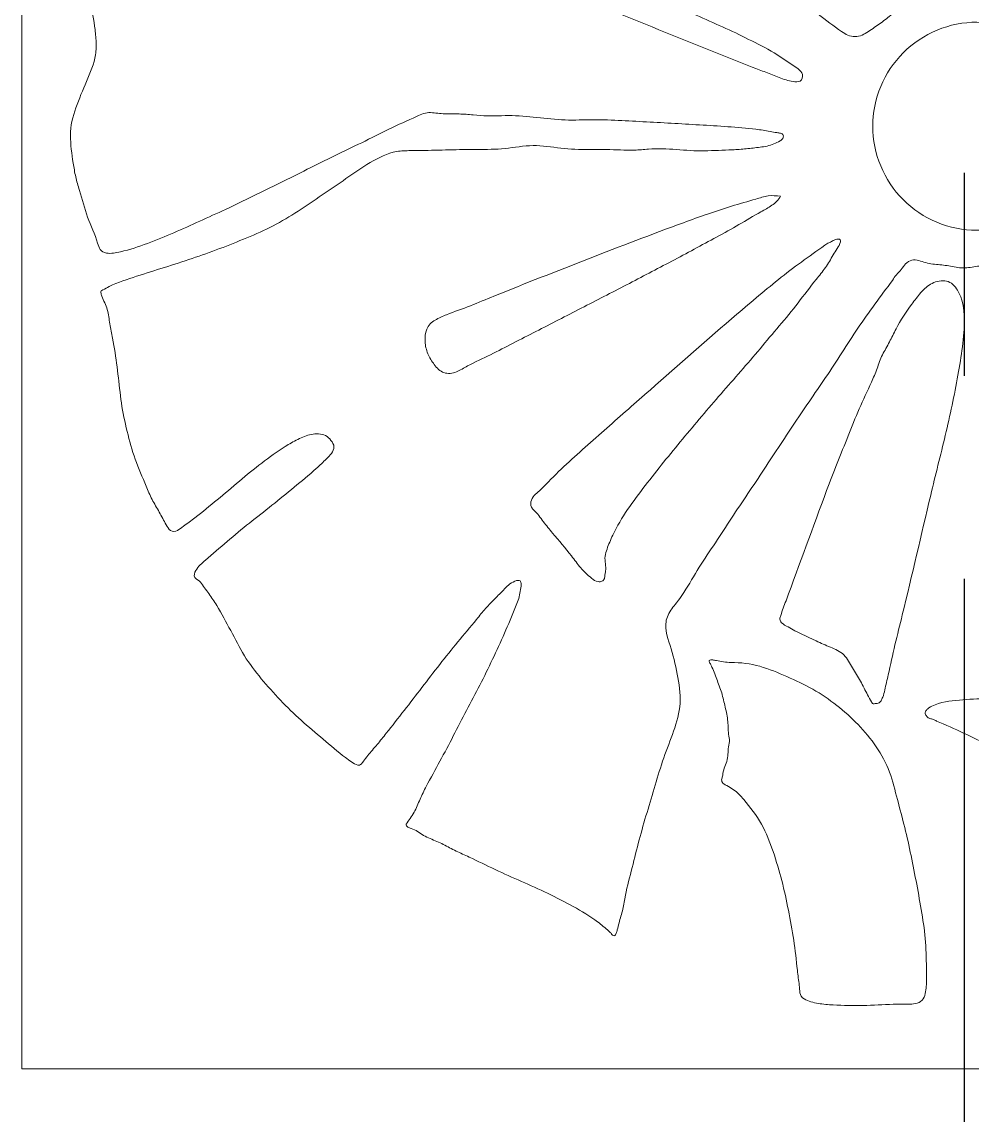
# Model space of a CAD drawing. Header units: millimetres. Extents: x 661 to 1125, y 84 to 277.
# Drawn here: x 937.81 to 952.68, y 136.19 to 153.29 of the extents above; entities that cross this region are included whole.
import ezdxf

# ---------------------------------------------------------------- set-up
doc = ezdxf.new("R2010")
doc.units = ezdxf.units.MM
doc.linetypes.add('CENTER2', pattern=[28.575, 19.05, -3.175, 3.175, -3.175])

# ---------------------------------------------------------------- blocks, each defined once
blk = doc.blocks.new('D')
at = {"color": 1, "linetype": 'CENTER2'}
blk.add_line((952.552, 258.88), (952.552, 99.934), dxfattribs=at)
at = {"color": 7, "linetype": 'Continuous', "lineweight": 15}
for p, q in [((937.813, 166.386), (937.813, 136.91)), ((937.813, 136.91), (967.292, 136.91))]:
    blk.add_line(p, q, dxfattribs=at)
for points, knots in [([(951.432, 149.247), (951.447, 149.281), (951.466, 149.312), (951.518, 149.365), (951.545, 149.39), (951.591, 149.449), (951.61, 149.481), (951.662, 149.534), (951.695, 149.555), (951.768, 149.574), (951.807, 149.571), (951.879, 149.55), (951.914, 149.537), (952.023, 149.508), (952.098, 149.5), (952.247, 149.486), (952.322, 149.478), (952.434, 149.454), (952.471, 149.447), (952.546, 149.443), (952.583, 149.446), (952.694, 149.458), (952.767, 149.473), (952.915, 149.488), (952.989, 149.496), (953.358, 149.561), (953.642, 149.652), (953.963, 149.841), (954.025, 149.882), (954.152, 149.962), (954.213, 150.004), (954.382, 150.148), (954.489, 150.251), (954.671, 150.488), (954.749, 150.614), (954.875, 150.881), (954.921, 151.026), (954.971, 151.318), (954.981, 151.465), (954.988, 151.761), (954.98, 151.91), (954.937, 152.201), (954.905, 152.344), (954.8, 152.622), (954.73, 152.755), (954.561, 152.999), (954.459, 153.112), (954.231, 153.302), (954.104, 153.382), (953.844, 153.528), (953.712, 153.597), (953.435, 153.702), (953.293, 153.744), (952.997, 153.795), (952.846, 153.813), (952.547, 153.822), (952.397, 153.81), (952.174, 153.773), (952.1, 153.752), (951.957, 153.703), (951.885, 153.678), (951.676, 153.591), (951.547, 153.508), (951.365, 153.368), (951.306, 153.319), (951.182, 153.229), (951.118, 153.188), (950.991, 153.103), (950.922, 153.063), (950.806, 153.063), (950.768, 153.07), (950.698, 153.1), (950.667, 153.123), (950.509, 153.229), (950.389, 153.322), (950.149, 153.508), (950.029, 153.602), (949.794, 153.794), (949.676, 153.89), (949.447, 154.088), (949.332, 154.187), (948.978, 154.474), (948.751, 154.676), (948.292, 155.073), (948.06, 155.269), (947.717, 155.569), (947.601, 155.666), (947.371, 155.865), (947.257, 155.965), (946.906, 156.256), (946.682, 156.46), (946.337, 156.758), (946.22, 156.855), (945.99, 157.052), (945.88, 157.157), (945.703, 157.301), (945.637, 157.341), (945.556, 157.421), (945.534, 157.454), (945.495, 157.495), (945.481, 157.508), (945.446, 157.524), (945.426, 157.525), (945.334, 157.513), (945.262, 157.488), (945.152, 157.46), (945.116, 157.449), (945.067, 157.421), (945.052, 157.409), (945.027, 157.381), (945.014, 157.367), (944.961, 157.347), (944.922, 157.348), (944.846, 157.345), (944.809, 157.341), (944.697, 157.324), (944.622, 157.313), (944.472, 157.312), (944.396, 157.316), (944.246, 157.325), (944.171, 157.332), (943.951, 157.37), (943.804, 157.393), (943.516, 157.463), (943.375, 157.507), (943.092, 157.596), (942.952, 157.642), (942.673, 157.744), (942.534, 157.799), (942.12, 157.965), (941.848, 158.087), (941.442, 158.271), (941.306, 158.332), (941.035, 158.454), (940.899, 158.514), (940.699, 158.613), (940.632, 158.646), (940.529, 158.689), (940.493, 158.7), (940.443, 158.725), (940.428, 158.735), (940.396, 158.755), (940.377, 158.768), (940.343, 158.754), (940.338, 158.732), (940.329, 158.697), (940.327, 158.678), (940.32, 158.624), (940.319, 158.588), (940.314, 158.478), (940.302, 158.406), (940.274, 158.263), (940.259, 158.191), (940.234, 158.047), (940.221, 157.975), (940.175, 157.837), (940.146, 157.77), (940.118, 157.627), (940.111, 157.553), (940.044, 157.345), (939.956, 157.22), (939.827, 156.953), (939.769, 156.816), (939.639, 156.549), (939.577, 156.415), (939.453, 156.145), (939.391, 156.011), (939.282, 155.736), (939.232, 155.596), (939.146, 155.312), (939.106, 155.166), (939.079, 154.942), (939.078, 154.867), (939.081, 154.718), (939.08, 154.643), (939.082, 154.53), (939.085, 154.493), (939.109, 154.421), (939.133, 154.391), (939.216, 154.315), (939.287, 154.286), (939.432, 154.252), (939.508, 154.245), (939.657, 154.235), (939.732, 154.23), (939.957, 154.211), (940.106, 154.202), (940.556, 154.192), (940.856, 154.2), (941.454, 154.229), (941.752, 154.254), (942.197, 154.324), (942.344, 154.355), (942.637, 154.426), (942.784, 154.462), (943.068, 154.56), (943.209, 154.615), (943.416, 154.706), (943.483, 154.739), (943.611, 154.818), (943.672, 154.862), (943.798, 154.944), (943.864, 154.982), (944.005, 155.034), (944.082, 155.043), (944.23, 155.009), (944.298, 154.975), (944.439, 154.921), (944.511, 154.901), (944.725, 154.829), (944.866, 154.778), (945.148, 154.672), (945.289, 154.621), (945.993, 154.357), (946.55, 154.131), (947.389, 153.8), (947.667, 153.686), (948.085, 153.515), (948.224, 153.458), (948.5, 153.339), (948.636, 153.276), (948.91, 153.153), (949.047, 153.089), (949.315, 152.953), (949.45, 152.886), (949.644, 152.77), (949.707, 152.729), (949.832, 152.645), (949.896, 152.605), (949.983, 152.534), (950.012, 152.505), (950.03, 152.433), (950.021, 152.387), (949.953, 152.351), (949.913, 152.355), (949.838, 152.365), (949.801, 152.375), (949.694, 152.409), (949.625, 152.439), (949.485, 152.493), (949.414, 152.519), (949.203, 152.597), (949.063, 152.652), (948.647, 152.824), (948.366, 152.931), (947.532, 153.272), (946.974, 153.494), (946.134, 153.818), (945.852, 153.922), (945.293, 154.142), (945.011, 154.244), (944.66, 154.377), (944.589, 154.401), (944.445, 154.446), (944.374, 154.469), (944.238, 154.532), (944.174, 154.572), (944.071, 154.615), (944.035, 154.626), (943.961, 154.63), (943.923, 154.62), (943.855, 154.59), (943.823, 154.571), (943.756, 154.537), (943.722, 154.522), (943.618, 154.48), (943.547, 154.456), (943.338, 154.376), (943.199, 154.318), (942.992, 154.229), (942.924, 154.199), (942.786, 154.14), (942.715, 154.115), (942.567, 154.096), (942.49, 154.092), (942.339, 154.081), (942.264, 154.075), (942.037, 154.059), (941.885, 154.051), (941.581, 154.055), (941.43, 154.06), (941.203, 154.04), (941.127, 154.031), (940.976, 154.022), (940.9, 154.021), (940.672, 154.02), (940.52, 154.02), (940.217, 154.012), (940.065, 154.005), (939.762, 153.992), (939.611, 153.987), (939.384, 153.973), (939.308, 153.967), (939.158, 153.947), (939.083, 153.935), (938.969, 153.93), (938.931, 153.928), (938.856, 153.917), (938.814, 153.91), (938.779, 153.865), (938.778, 153.844), (938.785, 153.807), (938.792, 153.789), (938.813, 153.736), (938.828, 153.702), (938.895, 153.526), (938.929, 153.378), (938.961, 153.155), (938.969, 153.08), (938.977, 152.93), (938.977, 152.853), (938.942, 152.634), (938.882, 152.498), (938.765, 152.227), (938.708, 152.09), (938.61, 151.812), (938.571, 151.665), (938.574, 151.373), (938.593, 151.229), (938.627, 151.013), (938.639, 150.94), (938.671, 150.798), (938.693, 150.728), (938.757, 150.519), (938.793, 150.378), (938.888, 150.102), (938.956, 149.972), (939.008, 149.797), (939.018, 149.762), (939.062, 149.7), (939.098, 149.683), (939.208, 149.664), (939.283, 149.68), (939.5, 149.729), (939.64, 149.778), (939.918, 149.878), (940.054, 149.937), (940.326, 150.053), (940.46, 150.114), (940.729, 150.238), (940.865, 150.297), (940.999, 150.359)], [0, 0, 0, 0, 0.001953, 0.001953, 0.003906, 0.003906, 0.005859, 0.005859, 0.007813, 0.007813, 0.009766, 0.009766, 0.011719, 0.011719, 0.015625, 0.015625, 0.019531, 0.019531, 0.021484, 0.021484, 0.023438, 0.023438, 0.027344, 0.027344, 0.03125, 0.03125, 0.046875, 0.046875, 0.050781, 0.050781, 0.054688, 0.054688, 0.0625, 0.0625, 0.070313, 0.070313, 0.078125, 0.078125, 0.085938, 0.085938, 0.09375, 0.09375, 0.101563, 0.101563, 0.109375, 0.109375, 0.117188, 0.117188, 0.125, 0.125, 0.132813, 0.132813, 0.140625, 0.140625, 0.148438, 0.148438, 0.15625, 0.15625, 0.160156, 0.160156, 0.164063, 0.164063, 0.171875, 0.171875, 0.175781, 0.175781, 0.179688, 0.179688, 0.183594, 0.183594, 0.185547, 0.185547, 0.1875, 0.1875, 0.195313, 0.195313, 0.203125, 0.203125, 0.210938, 0.210938, 0.21875, 0.21875, 0.234375, 0.234375, 0.25, 0.25, 0.257813, 0.257813, 0.265625, 0.265625, 0.28125, 0.28125, 0.289063, 0.289063, 0.296875, 0.296875, 0.300781, 0.300781, 0.302734, 0.302734, 0.303711, 0.303711, 0.304688, 0.304688, 0.308594, 0.308594, 0.310547, 0.310547, 0.311523, 0.311523, 0.3125, 0.3125, 0.314453, 0.314453, 0.316406, 0.316406, 0.320313, 0.320313, 0.324219, 0.324219, 0.328125, 0.328125, 0.335938, 0.335938, 0.34375, 0.34375, 0.351563, 0.351563, 0.359375, 0.359375, 0.375, 0.375, 0.382813, 0.382813, 0.390625, 0.390625, 0.394531, 0.394531, 0.396484, 0.396484, 0.397461, 0.397461, 0.398438, 0.398438, 0.399414, 0.399414, 0.400391, 0.400391, 0.402344, 0.402344, 0.40625, 0.40625, 0.410156, 0.410156, 0.414063, 0.414063, 0.417969, 0.417969, 0.421875, 0.421875, 0.429688, 0.429688, 0.4375, 0.4375, 0.445313, 0.445313, 0.453125, 0.453125, 0.460938, 0.460938, 0.46875, 0.46875, 0.472656, 0.472656, 0.476562, 0.476562, 0.478516, 0.478516, 0.480469, 0.480469, 0.484375, 0.484375, 0.488281, 0.488281, 0.492187, 0.492187, 0.5, 0.5, 0.515625, 0.515625, 0.53125, 0.53125, 0.539062, 0.539062, 0.546875, 0.546875, 0.554687, 0.554687, 0.558594, 0.558594, 0.5625, 0.5625, 0.566406, 0.566406, 0.570312, 0.570312, 0.574219, 0.574219, 0.578125, 0.578125, 0.585937, 0.585937, 0.59375, 0.59375, 0.625, 0.625, 0.640625, 0.640625, 0.648437, 0.648437, 0.65625, 0.65625, 0.664062, 0.664062, 0.671875, 0.671875, 0.675781, 0.675781, 0.679687, 0.679687, 0.681641, 0.681641, 0.683594, 0.683594, 0.685547, 0.685547, 0.6875, 0.6875, 0.691406, 0.691406, 0.695312, 0.695312, 0.703125, 0.703125, 0.71875, 0.71875, 0.75, 0.75, 0.765625, 0.765625, 0.78125, 0.78125, 0.785156, 0.785156, 0.789062, 0.789062, 0.792969, 0.792969, 0.794922, 0.794922, 0.796875, 0.796875, 0.798828, 0.798828, 0.800781, 0.800781, 0.804687, 0.804687, 0.8125, 0.8125, 0.816406, 0.816406, 0.820312, 0.820312, 0.824219, 0.824219, 0.828125, 0.828125, 0.835937, 0.835937, 0.84375, 0.84375, 0.847656, 0.847656, 0.851562, 0.851562, 0.859375, 0.859375, 0.867187, 0.867187, 0.875, 0.875, 0.878906, 0.878906, 0.882812, 0.882812, 0.884766, 0.884766, 0.886719, 0.886719, 0.887695, 0.887695, 0.888672, 0.888672, 0.890625, 0.890625, 0.898437, 0.898437, 0.902344, 0.902344, 0.90625, 0.90625, 0.914062, 0.914062, 0.921875, 0.921875, 0.929688, 0.929688, 0.9375, 0.9375, 0.941406, 0.941406, 0.945313, 0.945313, 0.953125, 0.953125, 0.960937, 0.960937, 0.962891, 0.962891, 0.964844, 0.964844, 0.96875, 0.96875, 0.976562, 0.976562, 0.984375, 0.984375, 0.992187, 0.992187, 1, 1, 1, 1]), ([(954.38, 151.661), (954.38, 151.875), (954.338, 152.086), (954.175, 152.48), (954.055, 152.66), (953.754, 152.961), (953.573, 153.083), (953.18, 153.246), (952.965, 153.289), (952.539, 153.289), (952.325, 153.247), (951.93, 153.083), (951.75, 152.963), (951.447, 152.659), (951.328, 152.48), (951.165, 152.086), (951.123, 151.873), (951.123, 151.45), (951.165, 151.236), (951.327, 150.845), (951.447, 150.663), (951.747, 150.362), (951.928, 150.24), (952.322, 150.076), (952.534, 150.033), (952.965, 150.033), (953.177, 150.075), (953.573, 150.239), (953.753, 150.36), (954.204, 150.812), (954.38, 151.232), (954.38, 151.661)], [0, 0, 0, 0, 0.0625, 0.0625, 0.125, 0.125, 0.1875, 0.1875, 0.25, 0.25, 0.3125, 0.3125, 0.375, 0.375, 0.4375, 0.4375, 0.5, 0.5, 0.5625, 0.5625, 0.625, 0.625, 0.6875, 0.6875, 0.75, 0.75, 0.8125, 0.8125, 0.875, 0.875, 1, 1, 1, 1]), ([(940.999, 150.359), (941.143, 150.425), (941.284, 150.497), (941.568, 150.637), (941.711, 150.705), (942.137, 150.915), (942.418, 151.06), (942.845, 151.268), (942.988, 151.335), (943.273, 151.473), (943.413, 151.548), (943.697, 151.688), (943.846, 151.745), (944.023, 151.833), (944.059, 151.85), (944.133, 151.871), (944.17, 151.875), (944.281, 151.872), (944.355, 151.858), (944.503, 151.852), (944.577, 151.854), (944.725, 151.852), (944.798, 151.846), (945.019, 151.822), (945.167, 151.823), (945.463, 151.83), (945.61, 151.825), (945.905, 151.797), (946.052, 151.777), (946.346, 151.755), (946.494, 151.758), (946.79, 151.765), (946.938, 151.764), (947.38, 151.739), (947.675, 151.726), (948.265, 151.691), (948.56, 151.675), (949.002, 151.643), (949.149, 151.632), (949.369, 151.605), (949.443, 151.594), (949.551, 151.574), (949.588, 151.567), (949.642, 151.558), (949.661, 151.556), (949.697, 151.547), (949.716, 151.538), (949.727, 151.503), (949.723, 151.484), (949.703, 151.453), (949.688, 151.441), (949.64, 151.414), (949.607, 151.398), (949.506, 151.356), (949.433, 151.343), (949.288, 151.323), (949.216, 151.317), (949.071, 151.302), (948.998, 151.296), (948.78, 151.286), (948.634, 151.279), (948.342, 151.274), (948.196, 151.285), (947.905, 151.308), (947.759, 151.313), (947.541, 151.297), (947.468, 151.29), (947.322, 151.285), (947.249, 151.287), (947.03, 151.295), (946.884, 151.3), (946.592, 151.299), (946.446, 151.297), (946.154, 151.326), (946.008, 151.355), (945.717, 151.363), (945.571, 151.338), (945.279, 151.301), (945.133, 151.299), (944.841, 151.299), (944.695, 151.297), (944.404, 151.289), (944.258, 151.285), (944.039, 151.281), (943.966, 151.28), (943.82, 151.279), (943.747, 151.278), (943.531, 151.239), (943.39, 151.168), (943.129, 151.016), (943.006, 150.928), (942.759, 150.754), (942.633, 150.67), (942.383, 150.502), (942.259, 150.415), (942.006, 150.25), (941.877, 150.172), (941.609, 150.033), (941.471, 149.972), (941.049, 149.798), (940.764, 149.689), (940.188, 149.495), (939.897, 149.407), (939.463, 149.267), (939.317, 149.221), (939.146, 149.136), (939.112, 149.118), (939.07, 149.095), (939.062, 149.091), (939.047, 149.078), (939.045, 149.068), (939.052, 149.04), (939.059, 149.022), (939.091, 148.932), (939.126, 148.863), (939.173, 148.72), (939.176, 148.643), (939.199, 148.493), (939.215, 148.419), (939.261, 148.196), (939.283, 148.046), (939.321, 147.746), (939.338, 147.595), (939.372, 147.294), (939.4, 147.145), (939.468, 146.849), (939.504, 146.702), (939.596, 146.414), (939.655, 146.274), (939.742, 146.064), (939.771, 145.994), (939.83, 145.854), (939.867, 145.788), (939.944, 145.657), (939.98, 145.591), (940.034, 145.491), (940.052, 145.458), (940.089, 145.392), (940.108, 145.357), (940.168, 145.312), (940.212, 145.321), (940.279, 145.355), (940.309, 145.379), (940.399, 145.446), (940.461, 145.489), (940.64, 145.626), (940.754, 145.722), (940.985, 145.914), (941.101, 146.009), (941.329, 146.205), (941.445, 146.3), (941.684, 146.481), (941.805, 146.571), (941.996, 146.69), (942.061, 146.728), (942.196, 146.795), (942.267, 146.824), (942.415, 146.854), (942.495, 146.854), (942.596, 146.803), (942.624, 146.776), (942.67, 146.716), (942.694, 146.683), (942.694, 146.607), (942.676, 146.572), (942.633, 146.51), (942.606, 146.483), (942.525, 146.406), (942.47, 146.355), (942.193, 146.103), (941.955, 145.92), (941.608, 145.635), (941.489, 145.545), (941.253, 145.359), (941.139, 145.263), (940.91, 145.069), (940.797, 144.972), (940.628, 144.823), (940.57, 144.774), (940.515, 144.675), (940.499, 144.633), (940.54, 144.57), (940.579, 144.555), (940.631, 144.502), (940.65, 144.469), (940.692, 144.408), (940.715, 144.378), (940.782, 144.288), (940.824, 144.226), (940.938, 144.034), (941.008, 143.902), (941.15, 143.639), (941.215, 143.503), (941.372, 143.251), (941.463, 143.132), (941.749, 142.787), (941.958, 142.568), (942.294, 142.265), (942.41, 142.168), (942.64, 141.973), (942.753, 141.872), (942.905, 141.76), (942.936, 141.739), (942.998, 141.696), (943.029, 141.671), (943.085, 141.661), (943.105, 141.668), (943.133, 141.693), (943.144, 141.709), (943.177, 141.755), (943.2, 141.785), (943.271, 141.873), (943.322, 141.929), (943.419, 142.045), (943.466, 142.105), (943.701, 142.401), (943.887, 142.639), (944.254, 143.121), (944.44, 143.36), (944.73, 143.709), (944.827, 143.825), (944.97, 144.001), (945.017, 144.061), (945.117, 144.174), (945.171, 144.228), (945.279, 144.335), (945.331, 144.39), (945.411, 144.471), (945.439, 144.496), (945.504, 144.535), (945.539, 144.554), (945.587, 144.556), (945.598, 144.555), (945.613, 144.543), (945.617, 144.533), (945.623, 144.505), (945.622, 144.486), (945.617, 144.43), (945.611, 144.392), (945.591, 144.281), (945.565, 144.21), (945.479, 144.003), (945.421, 143.865), (945.303, 143.59), (945.238, 143.455), (945.11, 143.185), (945.046, 143.05), (944.909, 142.784), (944.838, 142.653), (944.63, 142.255), (944.494, 141.989), (944.281, 141.595), (944.208, 141.464), (944.103, 141.266), (944.071, 141.199), (944.012, 141.061), (943.983, 140.992), (943.929, 140.894), (943.91, 140.862), (943.867, 140.8), (943.838, 140.774), (943.819, 140.721), (943.833, 140.703), (943.865, 140.685), (943.883, 140.679), (943.936, 140.661), (943.973, 140.65), (944.063, 140.58), (944.129, 140.544), (944.267, 140.485), (944.338, 140.459), (944.471, 140.389), (944.537, 140.353), (944.673, 140.289), (944.741, 140.258), (944.945, 140.162), (945.08, 140.096), (945.487, 139.902), (945.765, 139.788), (946.172, 139.595), (946.305, 139.525), (946.569, 139.381), (946.698, 139.302), (946.879, 139.167), (946.937, 139.119), (947.006, 139.055), (947.02, 139.042), (947.045, 139.014), (947.057, 138.994), (947.085, 138.993), (947.093, 139.001), (947.103, 139.016), (947.107, 139.025), (947.117, 139.051), (947.122, 139.069), (947.145, 139.158), (947.162, 139.231), (947.205, 139.373), (947.22, 139.446), (947.26, 139.665), (947.293, 139.81), (947.369, 140.098), (947.403, 140.242), (947.514, 140.675), (947.602, 140.959), (947.729, 141.387), (947.771, 141.53), (947.864, 141.813), (947.917, 141.952), (948.021, 142.232), (948.071, 142.373), (948.119, 142.669), (948.11, 142.826), (948.058, 143.128), (948.026, 143.279), (947.943, 143.574), (947.88, 143.721), (947.889, 143.951), (947.919, 144.025), (948.006, 144.151), (948.058, 144.209), (948.192, 144.397), (948.268, 144.53), (948.426, 144.793), (948.511, 144.921), (948.682, 145.176), (948.766, 145.305), (949.018, 145.69), (949.191, 145.944), (949.53, 146.456), (949.697, 146.713), (950.037, 147.225), (950.213, 147.476), (950.557, 147.985), (950.718, 148.247), (951.061, 148.756), (951.244, 149.003), (951.432, 149.247)], [0, 0, 0, 0, 0.007813, 0.007813, 0.015625, 0.015625, 0.03125, 0.03125, 0.039063, 0.039063, 0.046875, 0.046875, 0.054688, 0.054688, 0.056641, 0.056641, 0.058594, 0.058594, 0.0625, 0.0625, 0.066406, 0.066406, 0.070313, 0.070313, 0.078125, 0.078125, 0.085938, 0.085938, 0.09375, 0.09375, 0.101563, 0.101563, 0.109375, 0.109375, 0.125, 0.125, 0.140625, 0.140625, 0.148438, 0.148438, 0.152344, 0.152344, 0.154297, 0.154297, 0.155273, 0.155273, 0.15625, 0.15625, 0.157227, 0.157227, 0.158203, 0.158203, 0.160156, 0.160156, 0.164063, 0.164063, 0.167969, 0.167969, 0.171875, 0.171875, 0.179688, 0.179688, 0.1875, 0.1875, 0.195313, 0.195313, 0.199219, 0.199219, 0.203125, 0.203125, 0.210938, 0.210938, 0.21875, 0.21875, 0.226563, 0.226563, 0.234375, 0.234375, 0.242188, 0.242188, 0.25, 0.25, 0.257813, 0.257813, 0.261719, 0.261719, 0.265625, 0.265625, 0.273438, 0.273438, 0.28125, 0.28125, 0.289063, 0.289063, 0.296875, 0.296875, 0.304688, 0.304688, 0.3125, 0.3125, 0.328125, 0.328125, 0.34375, 0.34375, 0.351563, 0.351563, 0.353516, 0.353516, 0.354004, 0.354004, 0.354492, 0.354492, 0.355469, 0.355469, 0.359375, 0.359375, 0.363281, 0.363281, 0.367188, 0.367188, 0.375, 0.375, 0.382813, 0.382813, 0.390625, 0.390625, 0.398438, 0.398438, 0.40625, 0.40625, 0.410156, 0.410156, 0.414063, 0.414063, 0.417969, 0.417969, 0.419922, 0.419922, 0.421875, 0.421875, 0.423828, 0.423828, 0.425781, 0.425781, 0.429688, 0.429688, 0.4375, 0.4375, 0.445313, 0.445313, 0.453125, 0.453125, 0.460938, 0.460938, 0.464844, 0.464844, 0.46875, 0.46875, 0.472656, 0.472656, 0.474609, 0.474609, 0.476563, 0.476563, 0.478516, 0.478516, 0.480469, 0.480469, 0.484375, 0.484375, 0.5, 0.5, 0.507813, 0.507813, 0.515625, 0.515625, 0.523438, 0.523438, 0.527344, 0.527344, 0.529297, 0.529297, 0.53125, 0.53125, 0.533203, 0.533203, 0.535156, 0.535156, 0.539062, 0.539062, 0.546875, 0.546875, 0.554687, 0.554687, 0.5625, 0.5625, 0.578125, 0.578125, 0.585937, 0.585937, 0.59375, 0.59375, 0.595703, 0.595703, 0.597656, 0.597656, 0.598633, 0.598633, 0.599609, 0.599609, 0.601562, 0.601562, 0.605469, 0.605469, 0.609375, 0.609375, 0.625, 0.625, 0.640625, 0.640625, 0.648437, 0.648437, 0.652344, 0.652344, 0.65625, 0.65625, 0.660156, 0.660156, 0.662109, 0.662109, 0.664062, 0.664062, 0.664551, 0.664551, 0.665039, 0.665039, 0.666016, 0.666016, 0.667969, 0.667969, 0.671875, 0.671875, 0.679687, 0.679687, 0.6875, 0.6875, 0.695312, 0.695312, 0.703125, 0.703125, 0.71875, 0.71875, 0.726562, 0.726562, 0.730469, 0.730469, 0.734375, 0.734375, 0.736328, 0.736328, 0.738281, 0.738281, 0.739258, 0.739258, 0.740234, 0.740234, 0.742187, 0.742187, 0.746094, 0.746094, 0.75, 0.75, 0.753906, 0.753906, 0.757812, 0.757812, 0.765625, 0.765625, 0.78125, 0.78125, 0.789062, 0.789062, 0.796875, 0.796875, 0.800781, 0.800781, 0.801758, 0.801758, 0.802734, 0.802734, 0.803223, 0.803223, 0.803711, 0.803711, 0.804687, 0.804687, 0.808594, 0.808594, 0.8125, 0.8125, 0.820312, 0.820312, 0.828125, 0.828125, 0.84375, 0.84375, 0.851562, 0.851562, 0.859375, 0.859375, 0.867187, 0.867187, 0.875, 0.875, 0.882812, 0.882812, 0.890625, 0.890625, 0.894531, 0.894531, 0.898437, 0.898437, 0.90625, 0.90625, 0.914062, 0.914062, 0.921875, 0.921875, 0.9375, 0.9375, 0.953125, 0.953125, 0.96875, 0.96875, 0.984375, 0.984375, 1, 1, 1, 1]), ([(949.68, 150.565), (949.615, 150.573), (949.55, 150.58), (949.421, 150.562), (949.357, 150.541), (949.167, 150.485), (949.039, 150.448), (948.659, 150.333), (948.409, 150.244), (947.663, 149.969), (947.169, 149.78), (946.182, 149.394), (945.687, 149.202), (945.074, 148.953), (944.952, 148.902), (944.706, 148.803), (944.58, 148.762), (944.396, 148.687), (944.335, 148.66), (944.249, 148.611), (944.221, 148.593), (944.175, 148.545), (944.159, 148.516), (944.123, 148.424), (944.116, 148.357), (944.124, 148.227), (944.138, 148.163), (944.163, 148.102)], [0, 0, 0, 0, 0.03125, 0.03125, 0.0625, 0.0625, 0.125, 0.125, 0.25, 0.25, 0.5, 0.5, 0.75, 0.75, 0.8125, 0.8125, 0.875, 0.875, 0.90625, 0.90625, 0.921875, 0.921875, 0.9375, 0.9375, 0.96875, 0.96875, 1, 1, 1, 1]), ([(944.163, 148.102), (944.189, 148.04), (944.224, 147.985), (944.303, 147.878), (944.351, 147.827), (944.477, 147.785), (944.548, 147.791), (944.67, 147.844), (944.726, 147.88), (944.903, 147.972), (945.024, 148.027), (945.262, 148.145), (945.38, 148.207), (945.734, 148.391), (945.972, 148.51), (946.444, 148.753), (946.68, 148.876), (947.154, 149.117), (947.389, 149.241), (947.86, 149.488), (948.096, 149.61), (948.563, 149.865), (948.799, 149.988), (949.143, 150.188), (949.257, 150.258), (949.431, 150.354), (949.489, 150.386), (949.571, 150.443), (949.597, 150.464), (949.646, 150.509), (949.664, 150.536), (949.68, 150.565)], [0, 0, 0, 0, 0.03125, 0.03125, 0.0625, 0.0625, 0.09375, 0.09375, 0.125, 0.125, 0.1875, 0.1875, 0.25, 0.25, 0.375, 0.375, 0.5, 0.5, 0.625, 0.625, 0.75, 0.75, 0.875, 0.875, 0.9375, 0.9375, 0.96875, 0.96875, 0.984375, 0.984375, 1, 1, 1, 1]), ([(946.41, 144.937), (946.457, 144.875), (946.503, 144.812), (946.605, 144.693), (946.662, 144.639), (946.754, 144.565), (946.787, 144.54), (946.846, 144.533), (946.866, 144.534), (946.903, 144.548), (946.918, 144.564), (946.93, 144.601), (946.931, 144.621), (946.935, 144.66), (946.94, 144.68), (946.949, 144.738), (946.946, 144.777), (946.934, 144.854), (946.931, 144.894), (946.942, 144.972), (946.953, 145.009), (946.991, 145.119), (947.022, 145.191), (947.124, 145.402), (947.201, 145.536), (947.375, 145.793), (947.469, 145.916), (947.658, 146.162), (947.754, 146.284), (948.046, 146.647), (948.246, 146.885), (948.647, 147.36), (948.852, 147.593), (949.261, 148.061), (949.459, 148.3), (949.759, 148.656), (949.859, 148.774), (950.047, 149.021), (950.141, 149.144), (950.287, 149.325), (950.336, 149.386), (950.425, 149.513), (950.464, 149.58), (950.524, 149.681), (950.544, 149.715), (950.586, 149.78), (950.609, 149.813), (950.617, 149.863), (950.618, 149.873), (950.61, 149.892), (950.6, 149.897), (950.569, 149.894), (950.549, 149.892), (950.511, 149.878), (950.494, 149.865), (950.457, 149.847), (950.438, 149.839), (950.419, 149.831)], [0, 0, 0, 0, 0.03125, 0.03125, 0.0625, 0.0625, 0.078125, 0.078125, 0.085937, 0.085937, 0.09375, 0.09375, 0.101563, 0.101563, 0.109375, 0.109375, 0.125, 0.125, 0.140625, 0.140625, 0.15625, 0.15625, 0.1875, 0.1875, 0.25, 0.25, 0.3125, 0.3125, 0.375, 0.375, 0.5, 0.5, 0.625, 0.625, 0.75, 0.75, 0.8125, 0.8125, 0.875, 0.875, 0.90625, 0.90625, 0.9375, 0.9375, 0.953125, 0.953125, 0.96875, 0.96875, 0.972656, 0.972656, 0.976563, 0.976563, 0.984375, 0.984375, 0.992188, 0.992188, 1, 1, 1, 1]), ([(950.419, 149.831), (950.172, 149.658), (949.926, 149.485), (949.456, 149.11), (949.227, 148.915), (948.54, 148.331), (948.091, 147.93), (947.412, 147.336), (947.186, 147.138), (946.737, 146.737), (946.509, 146.541), (946.18, 146.233), (946.076, 146.124), (945.944, 145.991), (945.917, 145.964), (945.86, 145.915), (945.831, 145.891), (945.787, 145.83), (945.773, 145.792), (945.773, 145.735), (945.777, 145.715), (945.795, 145.682), (945.808, 145.667), (945.85, 145.627), (945.876, 145.599), (945.923, 145.537), (945.945, 145.506), (946.015, 145.414), (946.064, 145.354), (946.213, 145.176), (946.315, 145.06), (946.41, 144.937)], [0, 0, 0, 0, 0.125, 0.125, 0.25, 0.25, 0.5, 0.5, 0.625, 0.625, 0.75, 0.75, 0.8125, 0.8125, 0.828125, 0.828125, 0.84375, 0.84375, 0.859375, 0.859375, 0.867188, 0.867188, 0.875, 0.875, 0.890625, 0.890625, 0.90625, 0.90625, 0.9375, 0.9375, 1, 1, 1, 1]), ([(952.455, 147.767), (952.481, 147.914), (952.505, 148.062), (952.543, 148.358), (952.559, 148.506), (952.549, 148.806), (952.527, 148.963), (952.409, 149.161), (952.352, 149.222), (952.201, 149.255), (952.12, 149.237), (951.983, 149.169), (951.925, 149.116), (951.824, 148.999), (951.778, 148.938), (951.641, 148.754), (951.559, 148.626), (951.451, 148.424), (951.418, 148.354), (951.348, 148.218), (951.309, 148.151), (951.235, 148.017), (951.216, 147.941), (951.163, 147.797), (951.133, 147.727), (951.039, 147.517), (950.972, 147.38), (950.85, 147.099), (950.793, 146.957), (950.623, 146.53), (950.506, 146.247), (950.189, 145.385), (949.974, 144.811), (949.766, 144.235)], [0, 0, 0, 0, 0.0625, 0.0625, 0.125, 0.125, 0.1875, 0.1875, 0.21875, 0.21875, 0.25, 0.25, 0.28125, 0.28125, 0.3125, 0.3125, 0.375, 0.375, 0.40625, 0.40625, 0.4375, 0.4375, 0.46875, 0.46875, 0.5, 0.5, 0.5625, 0.5625, 0.625, 0.625, 0.75, 0.75, 1, 1, 1, 1]), ([(949.766, 144.235), (949.727, 144.164), (949.709, 144.084), (949.676, 143.987), (949.67, 143.968), (949.67, 143.927), (949.68, 143.907), (949.725, 143.865), (949.762, 143.847), (949.937, 143.742), (950.087, 143.677), (950.311, 143.575), (950.384, 143.539), (950.536, 143.479), (950.614, 143.447), (950.728, 143.331), (950.764, 143.257), (950.848, 143.119), (950.891, 143.05), (950.969, 142.908), (951.004, 142.835), (951.06, 142.727), (951.08, 142.691), (951.105, 142.647), (951.11, 142.638), (951.124, 142.624), (951.135, 142.622), (951.165, 142.628), (951.186, 142.628), (951.226, 142.638), (951.241, 142.654), (951.262, 142.689), (951.27, 142.708), (951.292, 142.764), (951.302, 142.803), (951.328, 142.92), (951.346, 142.999), (951.399, 143.233), (951.433, 143.39), (951.506, 143.703), (951.546, 143.858), (951.736, 144.638), (951.881, 145.264), (952.102, 146.201), (952.182, 146.512), (952.332, 147.137), (952.399, 147.451), (952.455, 147.767)], [0, 0, 0, 0, 0.03125, 0.03125, 0.039063, 0.039063, 0.046875, 0.046875, 0.0625, 0.0625, 0.125, 0.125, 0.15625, 0.15625, 0.1875, 0.1875, 0.21875, 0.21875, 0.25, 0.25, 0.28125, 0.28125, 0.296875, 0.296875, 0.300781, 0.300781, 0.304688, 0.304688, 0.3125, 0.3125, 0.320313, 0.320313, 0.328125, 0.328125, 0.34375, 0.34375, 0.375, 0.375, 0.4375, 0.4375, 0.5, 0.5, 0.75, 0.75, 0.875, 0.875, 1, 1, 1, 1]), ([(951.721, 140.25), (951.691, 140.397), (951.658, 140.543), (951.585, 140.834), (951.546, 140.979), (951.47, 141.27), (951.438, 141.416), (951.329, 141.698), (951.259, 141.83), (951.009, 142.198), (950.792, 142.413), (950.441, 142.693), (950.316, 142.777), (950.052, 142.925), (949.916, 142.989), (949.64, 143.111), (949.501, 143.169), (949.21, 143.252), (949.056, 143.271), (948.826, 143.272), (948.751, 143.286), (948.657, 143.305), (948.638, 143.308), (948.61, 143.311), (948.6, 143.312), (948.581, 143.311), (948.569, 143.31), (948.56, 143.293), (948.565, 143.283), (948.574, 143.266), (948.578, 143.258), (948.591, 143.232), (948.599, 143.215), (948.64, 143.128), (948.664, 143.055), (948.718, 142.912), (948.747, 142.841), (948.787, 142.694), (948.804, 142.619), (948.838, 142.47), (948.853, 142.394), (948.859, 142.281), (948.86, 142.243), (948.864, 142.167), (948.87, 142.13), (948.881, 142.054), (948.883, 142.016), (948.862, 141.94), (948.859, 141.902), (948.857, 141.827), (948.855, 141.788), (948.839, 141.713), (948.825, 141.678), (948.796, 141.607), (948.784, 141.571), (948.776, 141.515), (948.774, 141.496), (948.763, 141.459), (948.756, 141.44), (948.763, 141.403), (948.774, 141.385), (948.804, 141.361), (948.822, 141.353), (948.874, 141.327), (948.907, 141.307), (949.002, 141.24), (949.058, 141.187), (949.104, 141.125)], [0, 0, 0, 0, 0.0625, 0.0625, 0.125, 0.125, 0.1875, 0.1875, 0.25, 0.25, 0.375, 0.375, 0.4375, 0.4375, 0.5, 0.5, 0.5625, 0.5625, 0.625, 0.625, 0.65625, 0.65625, 0.664063, 0.664063, 0.667969, 0.667969, 0.671875, 0.671875, 0.675781, 0.675781, 0.679688, 0.679688, 0.6875, 0.6875, 0.71875, 0.71875, 0.75, 0.75, 0.78125, 0.78125, 0.8125, 0.8125, 0.828125, 0.828125, 0.84375, 0.84375, 0.859375, 0.859375, 0.875, 0.875, 0.890625, 0.890625, 0.90625, 0.90625, 0.921875, 0.921875, 0.929688, 0.929688, 0.9375, 0.9375, 0.945313, 0.945313, 0.953125, 0.953125, 0.96875, 0.96875, 1, 1, 1, 1]), ([(956.745, 138.954), (956.684, 139.086), (956.631, 139.223), (956.512, 139.488), (956.447, 139.618), (956.324, 139.882), (956.263, 140.014), (956.129, 140.272), (956.06, 140.399), (955.927, 140.657), (955.858, 140.785), (955.705, 141.032), (955.624, 141.153), (955.457, 141.392), (955.371, 141.51), (955.189, 141.741), (955.093, 141.856), (954.881, 142.057), (954.765, 142.146), (954.519, 142.304), (954.388, 142.375), (954.119, 142.495), (953.98, 142.541), (953.697, 142.619), (953.553, 142.653), (953.117, 142.714), (952.825, 142.712), (952.385, 142.675), (952.237, 142.662), (952.065, 142.597), (952.031, 142.581), (951.986, 142.549), (951.973, 142.537), (951.948, 142.509), (951.94, 142.49), (951.946, 142.454), (951.958, 142.438), (951.982, 142.411), (951.998, 142.4), (952.033, 142.388), (952.052, 142.385), (952.087, 142.372), (952.103, 142.364), (952.12, 142.355)], [0, 0, 0, 0, 0.0625, 0.0625, 0.125, 0.125, 0.1875, 0.1875, 0.25, 0.25, 0.3125, 0.3125, 0.375, 0.375, 0.4375, 0.4375, 0.5, 0.5, 0.5625, 0.5625, 0.625, 0.625, 0.6875, 0.6875, 0.75, 0.75, 0.875, 0.875, 0.9375, 0.9375, 0.953125, 0.953125, 0.960937, 0.960937, 0.96875, 0.96875, 0.976562, 0.976562, 0.984375, 0.984375, 0.992187, 0.992187, 1, 1, 1, 1]), ([(952.12, 142.355), (952.262, 142.296), (952.401, 142.232), (952.678, 142.101), (952.819, 142.039), (953.015, 141.918), (953.08, 141.878), (953.217, 141.81), (953.285, 141.775), (953.414, 141.69), (953.476, 141.644), (953.599, 141.55), (953.662, 141.504), (953.837, 141.356), (953.933, 141.24), (954.126, 141.008), (954.222, 140.891), (954.396, 140.643), (954.476, 140.514), (954.637, 140.255), (954.716, 140.124), (954.936, 139.724), (955.064, 139.448), (955.266, 139.038), (955.337, 138.903), (955.424, 138.692), (955.45, 138.62), (955.495, 138.515), (955.511, 138.479), (955.57, 138.431), (955.611, 138.427), (955.802, 138.418), (955.955, 138.428), (956.185, 138.411), (956.262, 138.395), (956.415, 138.392), (956.49, 138.419), (956.643, 138.448), (956.719, 138.442), (956.834, 138.434), (956.873, 138.428), (956.92, 138.44), (956.93, 138.444), (956.942, 138.458), (956.943, 138.469), (956.938, 138.497), (956.929, 138.514), (956.887, 138.6), (956.87, 138.676), (956.812, 138.817), (956.777, 138.885), (956.745, 138.954)], [0, 0, 0, 0, 0.0625, 0.0625, 0.125, 0.125, 0.15625, 0.15625, 0.1875, 0.1875, 0.21875, 0.21875, 0.25, 0.25, 0.3125, 0.3125, 0.375, 0.375, 0.4375, 0.4375, 0.5, 0.5, 0.625, 0.625, 0.6875, 0.6875, 0.71875, 0.71875, 0.734375, 0.734375, 0.75, 0.75, 0.8125, 0.8125, 0.84375, 0.84375, 0.875, 0.875, 0.90625, 0.90625, 0.921875, 0.921875, 0.925781, 0.925781, 0.929687, 0.929687, 0.9375, 0.9375, 0.96875, 0.96875, 1, 1, 1, 1]), ([(949.104, 141.125), (949.206, 141.003), (949.306, 140.879), (949.456, 140.607), (949.513, 140.46), (949.666, 140.012), (949.745, 139.705), (949.83, 139.238), (949.86, 139.082), (949.912, 138.77), (949.925, 138.612), (949.951, 138.376), (949.963, 138.298), (949.977, 138.18), (949.977, 138.141), (949.987, 138.062), (950.014, 138.029), (950.115, 137.967), (950.193, 137.949), (950.347, 137.924), (950.426, 137.916), (950.66, 137.903), (950.816, 137.903), (951.128, 137.907), (951.284, 137.914), (951.518, 137.93), (951.596, 137.924), (951.713, 137.923), (951.752, 137.925), (951.828, 137.942), (951.867, 137.956), (951.919, 138.015), (951.933, 138.052), (951.951, 138.127), (951.956, 138.165), (951.966, 138.28), (951.965, 138.357), (951.961, 138.587), (951.957, 138.741), (951.936, 139.047), (951.915, 139.198), (951.839, 139.65), (951.782, 139.95), (951.721, 140.25)], [0, 0, 0, 0, 0.0625, 0.0625, 0.125, 0.125, 0.25, 0.25, 0.3125, 0.3125, 0.375, 0.375, 0.40625, 0.40625, 0.421875, 0.421875, 0.4375, 0.4375, 0.46875, 0.46875, 0.5, 0.5, 0.5625, 0.5625, 0.625, 0.625, 0.65625, 0.65625, 0.671875, 0.671875, 0.6875, 0.6875, 0.703125, 0.703125, 0.71875, 0.71875, 0.75, 0.75, 0.8125, 0.8125, 0.875, 0.875, 1, 1, 1, 1])]:
    blk.add_open_spline(points, degree=3, knots=knots, dxfattribs=at)

msp = doc.modelspace()

# ---------------------------------------------------------------- block references
msp.add_blockref('D', (0, 0))

doc.saveas('drawing.dxf')
